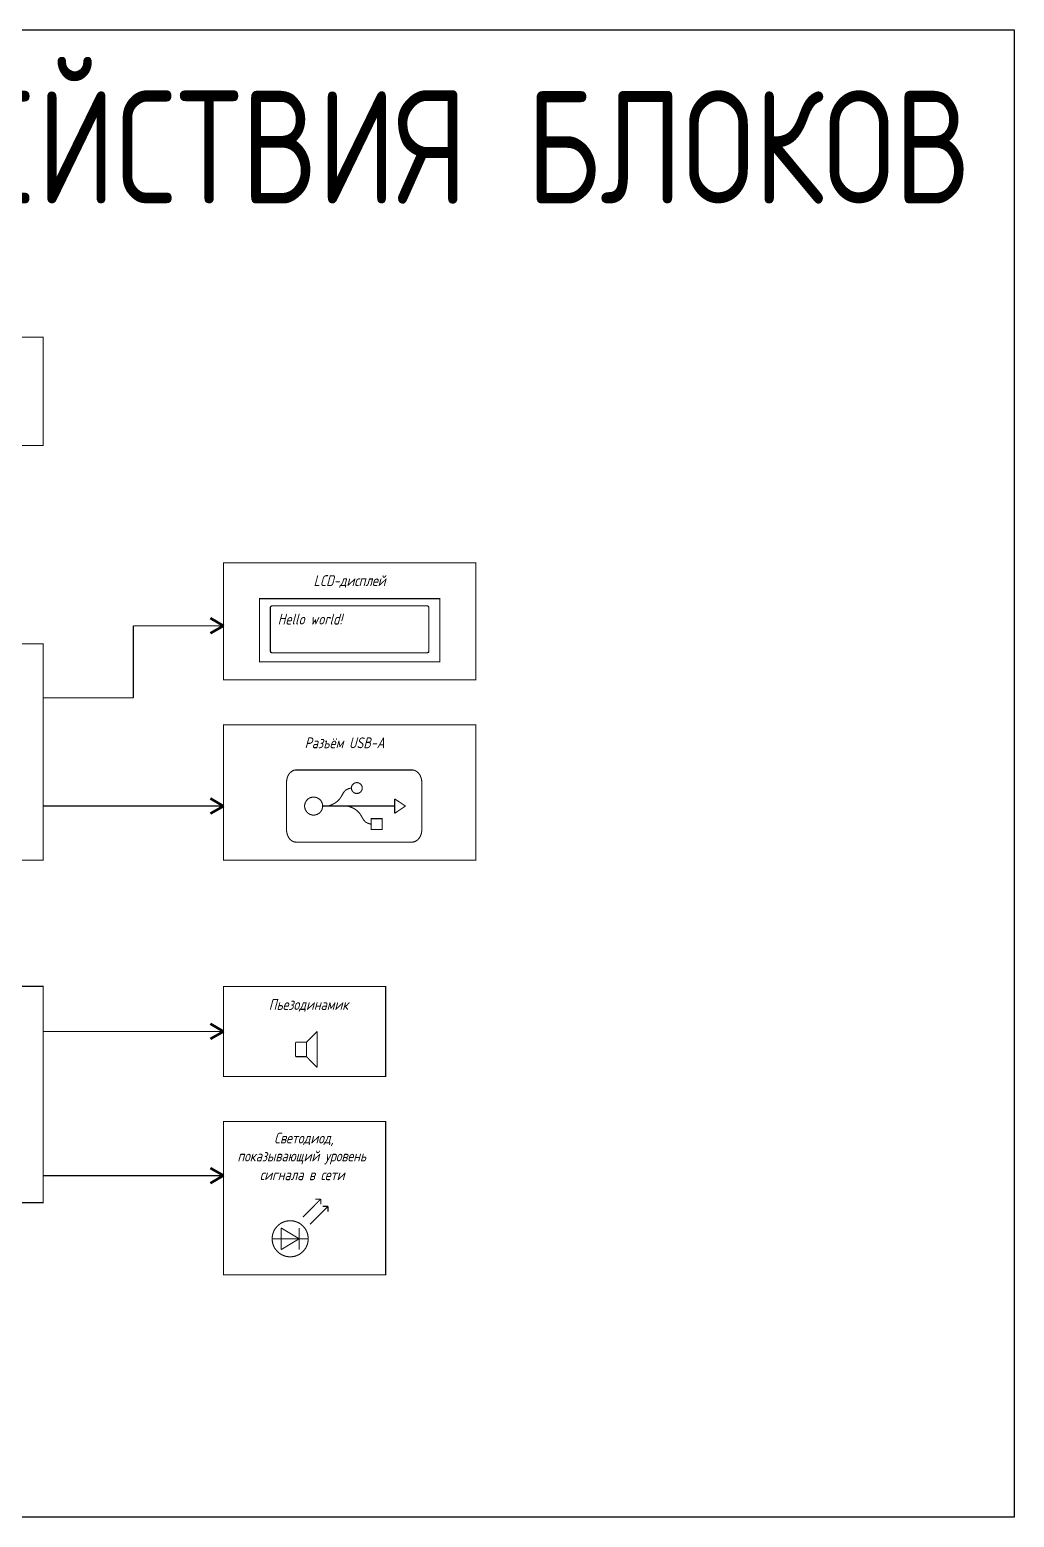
# Model space of a CAD drawing. Extents: x 1139 to 1980, y 70 to 664.
# Drawn here: x 1586 to 1980, y 70 to 664 of the extents above; entities that cross this region are included whole.
import ezdxf

# ---------------------------------------------------------------- set-up
doc = ezdxf.new("R2010")
doc.units = 0
doc.header["$MEASUREMENT"] = 0
doc.layers.add('KONTUR', color=7, linetype='CONTINUOUS')
doc.layers.add('Основная', color=7, linetype='CONTINUOUS', lineweight=60)
doc.styles.add('GOST type A0', font='', dxfattribs={"oblique": 15, "height": 3.5})
doc.styles.add('ГОСТ прямой', font='', dxfattribs={"height": 3.5})
doc.styles.get('GOST type A0').set_extended_font_data('GOST type A')
doc.styles.get('ГОСТ прямой').set_extended_font_data('GOST type A')

msp = doc.modelspace()

# ---------------------------------------------------------------- linework, layer by layer
at = {"layer": 'KONTUR'}
for p, q in [((1138.54, 664), (1979.54, 664)), ((1979.54, 664), (1979.54, 70)), ((1979.54, 70), (1138.54, 70))]:
    msp.add_line(p, q, dxfattribs=at)
at = {"layer": 'Основная'}
for p, q in [((1663.7, 426.01), (1658.5, 429.01)), ((1663.7, 426.01), (1658.5, 423.01)), ((1663.7, 354.01), (1658.5, 357.01)), ((1663.7, 354.01), (1658.5, 351.01)), ((1663.7, 264), (1658.5, 267)), ((1663.7, 264), (1658.5, 261)), ((1663.7, 206.41), (1658.5, 209.41)), ((1663.7, 206.41), (1658.5, 203.41))]:
    msp.add_line(p, q, dxfattribs=at)
at = {"layer": 'Основная', "const_width": 0.432}
for points in [[(1505.37, 541.2), (1591.73, 541.2), (1591.73, 498.01), (1505.37, 498.01), (1505.37, 541.2)], [(1663.7, 451.17), (1764.5, 451.17), (1764.5, 404.38), (1663.7, 404.38), (1663.7, 451.17)], [(1678.1, 436.81), (1750.1, 436.81), (1750.1, 411.58), (1678.1, 411.58), (1678.1, 436.81)], [(1505.37, 418.81), (1591.73, 418.81), (1591.73, 332.4), (1505.37, 332.4), (1505.37, 418.81)], [(1663.7, 386.4), (1764.5, 386.4), (1764.5, 332.4), (1663.7, 332.4), (1663.7, 386.4)], [(1722.73, 348.96), (1727.07, 348.96), (1727.07, 344.62), (1722.73, 344.62), (1722.73, 348.96)], [(1505.37, 282.01), (1591.73, 282.01), (1591.73, 195.61), (1505.37, 195.61), (1505.37, 282.01)], [(1663.7, 281.99), (1728.5, 281.99), (1728.5, 246.02), (1663.7, 246.02), (1663.7, 281.99)], [(1663.7, 227.99), (1728.5, 227.99), (1728.5, 166.8), (1663.7, 166.8), (1663.7, 227.99)]]:
    msp.add_lwpolyline(points, close=True, dxfattribs=at)
at = {"layer": 'Основная'}
for points, const_width in [([(1682.44, 433.19), (1682.44, 433.23), (1682.44, 433.28), (1682.44, 433.28), (1682.44, 433.32), (1682.44, 433.37), (1682.48, 433.41), (1682.48, 433.46), (1682.48, 433.46), (1682.53, 433.5), (1682.53, 433.55), (1682.53, 433.55), (1682.57, 433.59), (1682.57, 433.64), (1682.62, 433.64), (1682.62, 433.68), (1682.66, 433.68), (1682.66, 433.73), (1682.71, 433.73), (1682.71, 433.77), (1682.75, 433.77), (1682.8, 433.82), (1682.8, 433.82), (1682.84, 433.82), (1682.89, 433.86), (1682.89, 433.86), (1682.93, 433.86), (1682.97, 433.91), (1683.02, 433.91), (1683.06, 433.91), (1683.06, 433.91), (1683.11, 433.91), (1683.15, 433.91)], 0.432), ([(1682.44, 433.19), (1682.44, 433.23), (1682.44, 433.28), (1682.44, 433.28), (1682.44, 433.32), (1682.44, 433.37), (1682.48, 433.41), (1682.48, 433.46), (1682.48, 433.46), (1682.53, 433.5), (1682.53, 433.55), (1682.53, 433.55), (1682.57, 433.59), (1682.57, 433.64), (1682.62, 433.64), (1682.62, 433.68), (1682.66, 433.68), (1682.66, 433.73), (1682.71, 433.73), (1682.71, 433.77), (1682.75, 433.77), (1682.8, 433.82), (1682.8, 433.82), (1682.84, 433.82), (1682.89, 433.86), (1682.89, 433.86), (1682.93, 433.86), (1682.97, 433.91), (1683.02, 433.91), (1683.06, 433.91), (1683.06, 433.91), (1683.11, 433.91), (1683.15, 433.91)], 0.143), ([(1683.15, 433.91), (1745.04, 433.91)], 0.432), ([(1683.15, 433.91), (1745.04, 433.91)], 0.143), ([(1745.04, 433.91), (1745.09, 433.91), (1745.13, 433.91), (1745.13, 433.91), (1745.18, 433.91), (1745.22, 433.91), (1745.27, 433.86), (1745.31, 433.86), (1745.31, 433.86), (1745.36, 433.82), (1745.4, 433.82), (1745.4, 433.82), (1745.45, 433.77), (1745.49, 433.77), (1745.49, 433.73), (1745.54, 433.73), (1745.54, 433.68), (1745.58, 433.68), (1745.58, 433.64), (1745.63, 433.64), (1745.63, 433.59), (1745.67, 433.55), (1745.67, 433.55), (1745.67, 433.5), (1745.72, 433.46), (1745.72, 433.46), (1745.72, 433.41), (1745.76, 433.37), (1745.76, 433.32), (1745.76, 433.28), (1745.76, 433.28), (1745.76, 433.23), (1745.76, 433.19)], 0.432), ([(1745.04, 433.91), (1745.09, 433.91), (1745.13, 433.91), (1745.13, 433.91), (1745.18, 433.91), (1745.22, 433.91), (1745.27, 433.86), (1745.31, 433.86), (1745.31, 433.86), (1745.36, 433.82), (1745.4, 433.82), (1745.4, 433.82), (1745.45, 433.77), (1745.49, 433.77), (1745.49, 433.73), (1745.54, 433.73), (1745.54, 433.68), (1745.58, 433.68), (1745.58, 433.64), (1745.63, 433.64), (1745.63, 433.59), (1745.67, 433.55), (1745.67, 433.55), (1745.67, 433.5), (1745.72, 433.46), (1745.72, 433.46), (1745.72, 433.41), (1745.76, 433.37), (1745.76, 433.32), (1745.76, 433.28), (1745.76, 433.28), (1745.76, 433.23), (1745.76, 433.19)], 0.143), ([(1682.44, 415.92), (1682.44, 433.19)], 0.432), ([(1682.44, 415.92), (1682.44, 433.19)], 0.143), ([(1745.76, 433.19), (1745.76, 433.19), (1745.76, 433.19), (1745.76, 433.19), (1745.76, 433.19), (1745.76, 433.19), (1745.76, 433.19), (1745.76, 433.19), (1745.76, 433.19), (1745.76, 433.19), (1745.76, 433.19), (1745.76, 433.19), (1745.76, 433.19), (1745.76, 433.19), (1745.76, 433.19), (1745.76, 433.19), (1745.76, 433.19), (1745.76, 433.19), (1745.76, 433.19), (1745.76, 433.19), (1745.76, 433.19), (1745.76, 433.19), (1745.76, 433.19), (1745.76, 433.19), (1745.76, 433.19), (1745.76, 433.19), (1745.76, 433.19), (1745.76, 433.19), (1745.76, 433.19), (1745.76, 433.19), (1745.76, 433.19), (1745.76, 433.19), (1745.76, 433.19)], 0.432), ([(1745.76, 433.19), (1745.76, 415.92)], 0.432), ([(1745.76, 433.19), (1745.76, 433.19), (1745.76, 433.19), (1745.76, 433.19), (1745.76, 433.19), (1745.76, 433.19), (1745.76, 433.19), (1745.76, 433.19), (1745.76, 433.19), (1745.76, 433.19), (1745.76, 433.19), (1745.76, 433.19), (1745.76, 433.19), (1745.76, 433.19), (1745.76, 433.19), (1745.76, 433.19), (1745.76, 433.19), (1745.76, 433.19), (1745.76, 433.19), (1745.76, 433.19), (1745.76, 433.19), (1745.76, 433.19), (1745.76, 433.19), (1745.76, 433.19), (1745.76, 433.19), (1745.76, 433.19), (1745.76, 433.19), (1745.76, 433.19), (1745.76, 433.19), (1745.76, 433.19), (1745.76, 433.19), (1745.76, 433.19), (1745.76, 433.19)], 0.143), ([(1745.76, 433.19), (1745.76, 415.92)], 0.143), ([(1663.7, 426.01), (1627.72, 426.01)], 0.432), ([(1627.72, 426.01), (1627.72, 397.2)], 0.432), ([(1683.15, 415.21), (1683.11, 415.21), (1683.06, 415.21), (1683.06, 415.21), (1683.02, 415.21), (1682.97, 415.21), (1682.93, 415.25), (1682.89, 415.25), (1682.89, 415.25), (1682.84, 415.3), (1682.8, 415.3), (1682.8, 415.3), (1682.75, 415.34), (1682.71, 415.34), (1682.71, 415.39), (1682.66, 415.39), (1682.66, 415.43), (1682.62, 415.43), (1682.62, 415.47), (1682.57, 415.47), (1682.57, 415.52), (1682.53, 415.56), (1682.53, 415.56), (1682.53, 415.61), (1682.48, 415.65), (1682.48, 415.65), (1682.48, 415.7), (1682.44, 415.74), (1682.44, 415.79), (1682.44, 415.83), (1682.44, 415.83), (1682.44, 415.88), (1682.44, 415.92)], 0.432), ([(1683.15, 415.21), (1683.11, 415.21), (1683.06, 415.21), (1683.06, 415.21), (1683.02, 415.21), (1682.97, 415.21), (1682.93, 415.25), (1682.89, 415.25), (1682.89, 415.25), (1682.84, 415.3), (1682.8, 415.3), (1682.8, 415.3), (1682.75, 415.34), (1682.71, 415.34), (1682.71, 415.39), (1682.66, 415.39), (1682.66, 415.43), (1682.62, 415.43), (1682.62, 415.47), (1682.57, 415.47), (1682.57, 415.52), (1682.53, 415.56), (1682.53, 415.56), (1682.53, 415.61), (1682.48, 415.65), (1682.48, 415.65), (1682.48, 415.7), (1682.44, 415.74), (1682.44, 415.79), (1682.44, 415.83), (1682.44, 415.83), (1682.44, 415.88), (1682.44, 415.92)], 0.143), ([(1745.76, 415.92), (1745.76, 415.88), (1745.76, 415.83), (1745.76, 415.83), (1745.76, 415.79), (1745.76, 415.74), (1745.72, 415.7), (1745.72, 415.65), (1745.72, 415.65), (1745.67, 415.61), (1745.67, 415.56), (1745.67, 415.56), (1745.63, 415.52), (1745.63, 415.47), (1745.58, 415.47), (1745.58, 415.43), (1745.54, 415.43), (1745.54, 415.39), (1745.49, 415.39), (1745.49, 415.34), (1745.45, 415.34), (1745.4, 415.3), (1745.4, 415.3), (1745.36, 415.3), (1745.31, 415.25), (1745.31, 415.25), (1745.27, 415.25), (1745.22, 415.21), (1745.18, 415.21), (1745.13, 415.21), (1745.13, 415.21), (1745.09, 415.21), (1745.04, 415.21)], 0.432), ([(1745.76, 415.92), (1745.76, 415.88), (1745.76, 415.83), (1745.76, 415.83), (1745.76, 415.79), (1745.76, 415.74), (1745.72, 415.7), (1745.72, 415.65), (1745.72, 415.65), (1745.67, 415.61), (1745.67, 415.56), (1745.67, 415.56), (1745.63, 415.52), (1745.63, 415.47), (1745.58, 415.47), (1745.58, 415.43), (1745.54, 415.43), (1745.54, 415.39), (1745.49, 415.39), (1745.49, 415.34), (1745.45, 415.34), (1745.4, 415.3), (1745.4, 415.3), (1745.36, 415.3), (1745.31, 415.25), (1745.31, 415.25), (1745.27, 415.25), (1745.22, 415.21), (1745.18, 415.21), (1745.13, 415.21), (1745.13, 415.21), (1745.09, 415.21), (1745.04, 415.21)], 0.143), ([(1745.04, 415.21), (1683.15, 415.21)], 0.432), ([(1745.04, 415.21), (1683.15, 415.21)], 0.143), ([(1627.72, 397.2), (1591.73, 397.2)], 0.432), ([(1688.92, 363.49), (1688.92, 363.76), (1688.92, 363.99), (1688.97, 364.25), (1689.01, 364.48), (1689.06, 364.75), (1689.1, 364.97), (1689.15, 365.19), (1689.24, 365.42), (1689.28, 365.64), (1689.37, 365.86), (1689.46, 366.04), (1689.59, 366.27), (1689.68, 366.45), (1689.77, 366.63), (1689.91, 366.8), (1690.04, 366.98), (1690.17, 367.16), (1690.31, 367.3), (1690.44, 367.43), (1690.62, 367.56), (1690.76, 367.7), (1690.93, 367.83), (1691.07, 367.92), (1691.25, 368.01), (1691.43, 368.1), (1691.61, 368.19), (1691.78, 368.28), (1692.01, 368.33), (1692.19, 368.37), (1692.37, 368.37), (1692.59, 368.41), (1692.77, 368.41)], 0.432), ([(1692.77, 368.41), (1739.01, 368.41)], 0.432), ([(1739.01, 368.41), (1739.19, 368.41), (1739.41, 368.37), (1739.59, 368.37), (1739.81, 368.33), (1739.99, 368.28), (1740.17, 368.19), (1740.35, 368.1), (1740.53, 368.01), (1740.71, 367.92), (1740.84, 367.83), (1741.02, 367.7), (1741.2, 367.56), (1741.33, 367.43), (1741.47, 367.3), (1741.6, 367.16), (1741.74, 366.98), (1741.87, 366.8), (1742, 366.63), (1742.14, 366.45), (1742.23, 366.27), (1742.32, 366.04), (1742.41, 365.86), (1742.5, 365.64), (1742.58, 365.42), (1742.67, 365.19), (1742.72, 364.97), (1742.76, 364.75), (1742.81, 364.48), (1742.85, 364.25), (1742.9, 363.99), (1742.9, 363.76), (1742.9, 363.49)], 0.432), ([(1688.92, 344.48), (1688.92, 363.49)], 0.432), ([(1714.81, 361.21), (1714.81, 361.3), (1714.81, 361.44), (1714.86, 361.53), (1714.86, 361.66), (1714.9, 361.75), (1714.9, 361.84), (1714.95, 361.93), (1714.99, 362.02), (1715.04, 362.15), (1715.08, 362.24), (1715.13, 362.33), (1715.17, 362.42), (1715.26, 362.51), (1715.31, 362.55), (1715.4, 362.64), (1715.44, 362.73), (1715.53, 362.78), (1715.62, 362.87), (1715.66, 362.91), (1715.75, 363), (1715.84, 363.05), (1715.93, 363.09), (1716.02, 363.14), (1716.16, 363.18), (1716.25, 363.23), (1716.33, 363.27), (1716.42, 363.27), (1716.51, 363.31), (1716.65, 363.31), (1716.74, 363.36), (1716.87, 363.36), (1716.96, 363.36)], 0.432), ([(1716.96, 363.36), (1716.87, 363.36), (1716.74, 363.36), (1716.65, 363.31), (1716.51, 363.31), (1716.42, 363.27), (1716.33, 363.27), (1716.25, 363.23), (1716.16, 363.18), (1716.02, 363.14), (1715.93, 363.09), (1715.84, 363.05), (1715.75, 363), (1715.66, 362.91), (1715.62, 362.87), (1715.53, 362.78), (1715.44, 362.73), (1715.4, 362.64), (1715.31, 362.55), (1715.26, 362.51), (1715.17, 362.42), (1715.13, 362.33), (1715.08, 362.24), (1715.04, 362.15), (1714.99, 362.02), (1714.95, 361.93), (1714.9, 361.84), (1714.9, 361.75), (1714.86, 361.66), (1714.86, 361.53), (1714.81, 361.44), (1714.81, 361.3), (1714.81, 361.21)], 0.432), ([(1716.96, 363.36), (1716.96, 363.36)], 0.432), ([(1716.96, 363.36), (1717.1, 363.36), (1717.18, 363.36), (1717.27, 363.31), (1717.41, 363.31), (1717.5, 363.27), (1717.63, 363.27), (1717.72, 363.23), (1717.81, 363.18), (1717.9, 363.14), (1717.99, 363.09), (1718.08, 363.05), (1718.17, 363), (1718.26, 362.91), (1718.35, 362.87), (1718.44, 362.78), (1718.53, 362.73), (1718.57, 362.64), (1718.66, 362.55), (1718.7, 362.51), (1718.79, 362.42), (1718.84, 362.33), (1718.88, 362.24), (1718.93, 362.15), (1718.97, 362.02), (1719.02, 361.93), (1719.06, 361.84), (1719.06, 361.75), (1719.11, 361.66), (1719.11, 361.53), (1719.15, 361.44), (1719.15, 361.3), (1719.15, 361.21)], 0.432), ([(1719.15, 361.21), (1719.15, 361.3), (1719.15, 361.44), (1719.11, 361.53), (1719.11, 361.66), (1719.06, 361.75), (1719.06, 361.84), (1719.02, 361.93), (1718.97, 362.02), (1718.93, 362.15), (1718.88, 362.24), (1718.84, 362.33), (1718.79, 362.42), (1718.7, 362.51), (1718.66, 362.55), (1718.57, 362.64), (1718.53, 362.73), (1718.44, 362.78), (1718.35, 362.87), (1718.26, 362.91), (1718.17, 363), (1718.08, 363.05), (1717.99, 363.09), (1717.9, 363.14), (1717.81, 363.18), (1717.72, 363.23), (1717.63, 363.27), (1717.5, 363.27), (1717.41, 363.31), (1717.27, 363.31), (1717.18, 363.36), (1717.1, 363.36), (1716.96, 363.36)], 0.432), ([(1742.9, 363.49), (1742.9, 363.49), (1742.9, 363.49), (1742.9, 363.49), (1742.9, 363.49), (1742.9, 363.49), (1742.9, 363.49), (1742.9, 363.49), (1742.9, 363.49), (1742.9, 363.49), (1742.9, 363.49), (1742.9, 363.49), (1742.9, 363.49), (1742.9, 363.49), (1742.9, 363.49), (1742.9, 363.49), (1742.9, 363.49), (1742.9, 363.49), (1742.9, 363.49), (1742.9, 363.49), (1742.9, 363.49), (1742.9, 363.49), (1742.9, 363.49), (1742.9, 363.49), (1742.9, 363.49), (1742.9, 363.49), (1742.9, 363.49), (1742.9, 363.49), (1742.9, 363.49), (1742.9, 363.49), (1742.9, 363.49), (1742.9, 363.49), (1742.9, 363.49)], 0.432), ([(1742.9, 363.49), (1742.9, 344.48)], 0.432), ([(1696.12, 354.01), (1696.12, 354.19), (1696.12, 354.37), (1696.17, 354.55), (1696.21, 354.73), (1696.26, 354.9), (1696.3, 355.08), (1696.35, 355.22), (1696.39, 355.4), (1696.48, 355.58), (1696.57, 355.71), (1696.66, 355.84), (1696.75, 356.02), (1696.84, 356.16), (1696.93, 356.29), (1697.06, 356.43), (1697.2, 356.52), (1697.28, 356.65), (1697.42, 356.78), (1697.55, 356.87), (1697.69, 356.96), (1697.87, 357.05), (1698, 357.14), (1698.13, 357.23), (1698.31, 357.32), (1698.49, 357.37), (1698.63, 357.41), (1698.81, 357.45), (1698.98, 357.5), (1699.16, 357.54), (1699.34, 357.59), (1699.52, 357.59), (1699.7, 357.59)], 0.432), ([(1699.7, 357.59), (1699.52, 357.59), (1699.34, 357.59), (1699.16, 357.54), (1698.98, 357.5), (1698.81, 357.45), (1698.63, 357.41), (1698.49, 357.37), (1698.31, 357.32), (1698.13, 357.23), (1698, 357.14), (1697.87, 357.05), (1697.69, 356.96), (1697.55, 356.87), (1697.42, 356.78), (1697.28, 356.65), (1697.2, 356.52), (1697.06, 356.43), (1696.93, 356.29), (1696.84, 356.16), (1696.75, 356.02), (1696.66, 355.84), (1696.57, 355.71), (1696.48, 355.58), (1696.39, 355.4), (1696.35, 355.22), (1696.3, 355.08), (1696.26, 354.9), (1696.21, 354.73), (1696.17, 354.55), (1696.12, 354.37), (1696.12, 354.19), (1696.12, 354.01)], 0.432), ([(1699.7, 357.59), (1699.88, 357.59), (1700.06, 357.59), (1700.24, 357.54), (1700.42, 357.5), (1700.59, 357.45), (1700.77, 357.41), (1700.95, 357.37), (1701.13, 357.32), (1701.26, 357.23), (1701.44, 357.14), (1701.58, 357.05), (1701.71, 356.96), (1701.89, 356.87), (1702.02, 356.78), (1702.16, 356.65), (1702.25, 356.52), (1702.38, 356.43), (1702.52, 356.29), (1702.61, 356.16), (1702.7, 356.02), (1702.79, 355.84), (1702.87, 355.71), (1702.96, 355.58), (1703.05, 355.4), (1703.1, 355.22), (1703.14, 355.08), (1703.19, 354.9), (1703.23, 354.73), (1703.28, 354.55), (1703.32, 354.37), (1703.32, 354.19), (1703.32, 354.01)], 0.432), ([(1703.32, 354.01), (1703.32, 354.19), (1703.32, 354.37), (1703.28, 354.55), (1703.23, 354.73), (1703.19, 354.9), (1703.14, 355.08), (1703.1, 355.22), (1703.05, 355.4), (1702.96, 355.58), (1702.87, 355.71), (1702.79, 355.84), (1702.7, 356.02), (1702.61, 356.16), (1702.52, 356.29), (1702.38, 356.43), (1702.25, 356.52), (1702.16, 356.65), (1702.02, 356.78), (1701.89, 356.87), (1701.71, 356.96), (1701.58, 357.05), (1701.44, 357.14), (1701.26, 357.23), (1701.13, 357.32), (1700.95, 357.37), (1700.77, 357.41), (1700.59, 357.45), (1700.42, 357.5), (1700.24, 357.54), (1700.06, 357.59), (1699.88, 357.59), (1699.7, 357.59)], 0.432), ([(1705.47, 354.01), (1706.09, 354.19), (1706.68, 354.41), (1707.21, 354.64), (1707.7, 354.9), (1708.15, 355.13), (1708.55, 355.4), (1708.91, 355.67), (1709.27, 355.93), (1709.54, 356.2), (1709.81, 356.47), (1710.03, 356.74), (1710.25, 357.05), (1710.43, 357.32), (1710.61, 357.59), (1710.79, 357.86), (1710.97, 358.13), (1711.1, 358.39), (1711.24, 358.66), (1711.37, 358.93), (1711.55, 359.15), (1711.68, 359.42), (1711.86, 359.65), (1712.04, 359.87), (1712.22, 360.05), (1712.44, 360.27), (1712.71, 360.45), (1712.98, 360.63), (1713.25, 360.76), (1713.61, 360.9), (1713.96, 361.03), (1714.37, 361.12), (1714.81, 361.21)], 0.432), ([(1716.96, 359.02), (1716.87, 359.02), (1716.74, 359.02), (1716.65, 359.07), (1716.51, 359.07), (1716.42, 359.11), (1716.33, 359.11), (1716.25, 359.15), (1716.16, 359.2), (1716.02, 359.24), (1715.93, 359.29), (1715.84, 359.33), (1715.75, 359.38), (1715.66, 359.47), (1715.62, 359.51), (1715.53, 359.6), (1715.44, 359.65), (1715.4, 359.74), (1715.31, 359.83), (1715.26, 359.91), (1715.17, 360), (1715.13, 360.09), (1715.08, 360.18), (1715.04, 360.27), (1714.99, 360.36), (1714.95, 360.45), (1714.9, 360.54), (1714.9, 360.68), (1714.86, 360.76), (1714.86, 360.9), (1714.81, 360.99), (1714.81, 361.08), (1714.81, 361.21)], 0.432), ([(1714.81, 361.21), (1714.81, 361.21)], 0.432), ([(1714.81, 361.21), (1714.81, 361.08), (1714.81, 360.99), (1714.86, 360.9), (1714.86, 360.76), (1714.9, 360.68), (1714.9, 360.54), (1714.95, 360.45), (1714.99, 360.36), (1715.04, 360.27), (1715.08, 360.18), (1715.13, 360.09), (1715.17, 360), (1715.26, 359.91), (1715.31, 359.83), (1715.4, 359.74), (1715.44, 359.65), (1715.53, 359.6), (1715.62, 359.51), (1715.66, 359.47), (1715.75, 359.38), (1715.84, 359.33), (1715.93, 359.29), (1716.02, 359.24), (1716.16, 359.2), (1716.25, 359.15), (1716.33, 359.11), (1716.42, 359.11), (1716.51, 359.07), (1716.65, 359.07), (1716.74, 359.02), (1716.87, 359.02), (1716.96, 359.02)], 0.432), ([(1719.15, 361.21), (1719.15, 361.08), (1719.15, 360.99), (1719.11, 360.9), (1719.11, 360.76), (1719.06, 360.68), (1719.06, 360.54), (1719.02, 360.45), (1718.97, 360.36), (1718.93, 360.27), (1718.88, 360.18), (1718.84, 360.09), (1718.79, 360), (1718.7, 359.91), (1718.66, 359.83), (1718.57, 359.74), (1718.53, 359.65), (1718.44, 359.6), (1718.35, 359.51), (1718.26, 359.47), (1718.17, 359.38), (1718.08, 359.33), (1717.99, 359.29), (1717.9, 359.24), (1717.81, 359.2), (1717.72, 359.15), (1717.63, 359.11), (1717.5, 359.11), (1717.41, 359.07), (1717.27, 359.07), (1717.18, 359.02), (1717.1, 359.02), (1716.96, 359.02)], 0.432), ([(1716.96, 359.02), (1717.1, 359.02), (1717.18, 359.02), (1717.27, 359.07), (1717.41, 359.07), (1717.5, 359.11), (1717.63, 359.11), (1717.72, 359.15), (1717.81, 359.2), (1717.9, 359.24), (1717.99, 359.29), (1718.08, 359.33), (1718.17, 359.38), (1718.26, 359.47), (1718.35, 359.51), (1718.44, 359.6), (1718.53, 359.65), (1718.57, 359.74), (1718.66, 359.83), (1718.7, 359.91), (1718.79, 360), (1718.84, 360.09), (1718.88, 360.18), (1718.93, 360.27), (1718.97, 360.36), (1719.02, 360.45), (1719.06, 360.54), (1719.06, 360.68), (1719.11, 360.76), (1719.11, 360.9), (1719.15, 360.99), (1719.15, 361.08), (1719.15, 361.21)], 0.432), ([(1719.15, 361.21), (1719.15, 361.21), (1719.15, 361.21), (1719.15, 361.21), (1719.15, 361.21), (1719.15, 361.21), (1719.15, 361.21), (1719.15, 361.21), (1719.15, 361.21), (1719.15, 361.21), (1719.15, 361.21), (1719.15, 361.21), (1719.15, 361.21), (1719.15, 361.21), (1719.15, 361.21), (1719.15, 361.21), (1719.15, 361.21), (1719.15, 361.21), (1719.15, 361.21), (1719.15, 361.21), (1719.15, 361.21), (1719.15, 361.21), (1719.15, 361.21), (1719.15, 361.21), (1719.15, 361.21), (1719.15, 361.21), (1719.15, 361.21), (1719.15, 361.21), (1719.15, 361.21), (1719.15, 361.21), (1719.15, 361.21), (1719.15, 361.21), (1719.15, 361.21)], 0.432), ([(1719.15, 361.21), (1719.15, 361.21)], 0.432), ([(1732.08, 356.87), (1732.08, 351.1)], 0.432), ([(1736.41, 354.01), (1732.08, 356.87)], 0.432), ([(1591.73, 354.01), (1663.7, 354.01)], 0.432), ([(1699.7, 350.39), (1699.52, 350.39), (1699.34, 350.39), (1699.16, 350.43), (1698.98, 350.48), (1698.81, 350.52), (1698.63, 350.57), (1698.49, 350.61), (1698.31, 350.66), (1698.13, 350.74), (1698, 350.83), (1697.87, 350.92), (1697.69, 351.01), (1697.55, 351.1), (1697.42, 351.19), (1697.28, 351.33), (1697.2, 351.46), (1697.06, 351.55), (1696.93, 351.68), (1696.84, 351.82), (1696.75, 352), (1696.66, 352.13), (1696.57, 352.27), (1696.48, 352.44), (1696.39, 352.58), (1696.35, 352.76), (1696.3, 352.94), (1696.26, 353.12), (1696.21, 353.29), (1696.17, 353.47), (1696.12, 353.65), (1696.12, 353.83), (1696.12, 354.01)], 0.432), ([(1696.12, 354.01), (1696.12, 354.01)], 0.432), ([(1696.12, 354.01), (1696.12, 353.83), (1696.12, 353.65), (1696.17, 353.47), (1696.21, 353.29), (1696.26, 353.12), (1696.3, 352.94), (1696.35, 352.76), (1696.39, 352.58), (1696.48, 352.44), (1696.57, 352.27), (1696.66, 352.13), (1696.75, 352), (1696.84, 351.82), (1696.93, 351.68), (1697.06, 351.55), (1697.2, 351.46), (1697.28, 351.33), (1697.42, 351.19), (1697.55, 351.1), (1697.69, 351.01), (1697.87, 350.92), (1698, 350.83), (1698.13, 350.74), (1698.31, 350.66), (1698.49, 350.61), (1698.63, 350.57), (1698.81, 350.52), (1698.98, 350.48), (1699.16, 350.43), (1699.34, 350.39), (1699.52, 350.39), (1699.7, 350.39)], 0.432), ([(1703.32, 354.01), (1703.32, 353.83), (1703.32, 353.65), (1703.28, 353.47), (1703.23, 353.29), (1703.19, 353.12), (1703.14, 352.94), (1703.1, 352.76), (1703.05, 352.58), (1702.96, 352.44), (1702.87, 352.27), (1702.79, 352.13), (1702.7, 352), (1702.61, 351.82), (1702.52, 351.68), (1702.38, 351.55), (1702.25, 351.46), (1702.16, 351.33), (1702.02, 351.19), (1701.89, 351.1), (1701.71, 351.01), (1701.58, 350.92), (1701.44, 350.83), (1701.26, 350.74), (1701.13, 350.66), (1700.95, 350.61), (1700.77, 350.57), (1700.59, 350.52), (1700.42, 350.48), (1700.24, 350.43), (1700.06, 350.39), (1699.88, 350.39), (1699.7, 350.39)], 0.432), ([(1699.7, 350.39), (1699.88, 350.39), (1700.06, 350.39), (1700.24, 350.43), (1700.42, 350.48), (1700.59, 350.52), (1700.77, 350.57), (1700.95, 350.61), (1701.13, 350.66), (1701.26, 350.74), (1701.44, 350.83), (1701.58, 350.92), (1701.71, 351.01), (1701.89, 351.1), (1702.02, 351.19), (1702.16, 351.33), (1702.25, 351.46), (1702.38, 351.55), (1702.52, 351.68), (1702.61, 351.82), (1702.7, 352), (1702.79, 352.13), (1702.87, 352.27), (1702.96, 352.44), (1703.05, 352.58), (1703.1, 352.76), (1703.14, 352.94), (1703.19, 353.12), (1703.23, 353.29), (1703.28, 353.47), (1703.32, 353.65), (1703.32, 353.83), (1703.32, 354.01)], 0.432), ([(1703.32, 354.01), (1703.32, 354.01), (1703.32, 354.01), (1703.32, 354.01), (1703.32, 354.01), (1703.32, 354.01), (1703.32, 354.01), (1703.32, 354.01), (1703.32, 354.01), (1703.32, 354.01), (1703.32, 354.01), (1703.32, 354.01), (1703.32, 354.01), (1703.32, 354.01), (1703.32, 354.01), (1703.32, 354.01), (1703.32, 354.01), (1703.32, 354.01), (1703.32, 354.01), (1703.32, 354.01), (1703.32, 354.01), (1703.32, 354.01), (1703.32, 354.01), (1703.32, 354.01), (1703.32, 354.01), (1703.32, 354.01), (1703.32, 354.01), (1703.32, 354.01), (1703.32, 354.01), (1703.32, 354.01), (1703.32, 354.01), (1703.32, 354.01), (1703.32, 354.01)], 0.432), ([(1703.32, 354.01), (1703.32, 354.01)], 0.432), ([(1703.32, 354.01), (1732.08, 354.01)], 0.432), ([(1713.38, 354.01), (1714.01, 353.79), (1714.59, 353.56), (1715.13, 353.34), (1715.62, 353.12), (1716.07, 352.85), (1716.47, 352.58), (1716.83, 352.31), (1717.18, 352.04), (1717.45, 351.77), (1717.72, 351.5), (1717.94, 351.24), (1718.17, 350.97), (1718.35, 350.7), (1718.53, 350.39), (1718.7, 350.12), (1718.88, 349.85), (1719.02, 349.58), (1719.15, 349.31), (1719.29, 349.09), (1719.47, 348.82), (1719.6, 348.6), (1719.78, 348.33), (1719.96, 348.15), (1720.14, 347.93), (1720.36, 347.7), (1720.63, 347.52), (1720.9, 347.39), (1721.16, 347.21), (1721.52, 347.08), (1721.88, 346.99), (1722.28, 346.85), (1722.73, 346.81)], 0.432), ([(1732.08, 351.1), (1736.41, 354.01)], 0.432), ([(1692.77, 339.61), (1692.59, 339.61), (1692.37, 339.65), (1692.19, 339.65), (1692.01, 339.7), (1691.78, 339.74), (1691.61, 339.83), (1691.43, 339.92), (1691.25, 340.01), (1691.07, 340.1), (1690.93, 340.19), (1690.76, 340.32), (1690.62, 340.46), (1690.44, 340.59), (1690.31, 340.72), (1690.17, 340.86), (1690.04, 341.04), (1689.91, 341.22), (1689.77, 341.4), (1689.68, 341.57), (1689.59, 341.75), (1689.46, 341.98), (1689.37, 342.16), (1689.28, 342.38), (1689.24, 342.6), (1689.15, 342.83), (1689.1, 343.05), (1689.06, 343.27), (1689.01, 343.5), (1688.97, 343.72), (1688.92, 343.99), (1688.92, 344.21), (1688.92, 344.48)], 0.432), ([(1688.92, 344.48), (1688.92, 344.48), (1688.92, 344.48), (1688.92, 344.48), (1688.92, 344.48), (1688.92, 344.48), (1688.92, 344.48), (1688.92, 344.48), (1688.92, 344.48), (1688.92, 344.48), (1688.92, 344.48), (1688.92, 344.48), (1688.92, 344.48), (1688.92, 344.48), (1688.92, 344.48), (1688.92, 344.48), (1688.92, 344.48), (1688.92, 344.48), (1688.92, 344.48), (1688.92, 344.48), (1688.92, 344.48), (1688.92, 344.48), (1688.92, 344.48), (1688.92, 344.48), (1688.92, 344.48), (1688.92, 344.48), (1688.92, 344.48), (1688.92, 344.48), (1688.92, 344.48), (1688.92, 344.48), (1688.92, 344.48), (1688.92, 344.48), (1688.92, 344.48)], 0.432), ([(1742.9, 344.48), (1742.9, 344.21), (1742.9, 343.99), (1742.85, 343.72), (1742.81, 343.5), (1742.76, 343.27), (1742.72, 343.05), (1742.67, 342.83), (1742.58, 342.6), (1742.5, 342.38), (1742.41, 342.16), (1742.32, 341.98), (1742.23, 341.75), (1742.14, 341.57), (1742, 341.4), (1741.87, 341.22), (1741.74, 341.04), (1741.6, 340.86), (1741.47, 340.72), (1741.33, 340.59), (1741.2, 340.46), (1741.02, 340.32), (1740.84, 340.19), (1740.71, 340.1), (1740.53, 340.01), (1740.35, 339.92), (1740.17, 339.83), (1739.99, 339.74), (1739.81, 339.7), (1739.59, 339.65), (1739.41, 339.65), (1739.19, 339.61), (1739.01, 339.61)], 0.432), ([(1739.01, 339.61), (1692.77, 339.61)], 0.432), ([(1591.73, 264), (1663.7, 264)], 0.432), ([(1701.13, 264), (1696.84, 259.67)], 0.432), ([(1701.13, 249.6), (1701.13, 264)], 0.432), ([(1692.5, 259.67), (1692.5, 253.94)], 0.432), ([(1696.84, 259.67), (1692.5, 259.67)], 0.432), ([(1696.84, 253.94), (1696.84, 259.67)], 0.432), ([(1692.5, 253.94), (1696.84, 253.94)], 0.432), ([(1696.84, 253.94), (1701.13, 249.6)], 0.432), ([(1591.73, 206.41), (1663.7, 206.41)], 0.432), ([(1695.41, 189.84), (1702.56, 197.04)], 0.432), ([(1702.56, 197.04), (1700.42, 197.04)], 0.432), ([(1702.56, 197.04), (1702.56, 194.89)], 0.432), ([(1698.27, 186.97), (1705.47, 194.17)], 0.432), ([(1705.47, 194.17), (1703.32, 194.17)], 0.432), ([(1705.47, 194.17), (1705.47, 191.98)], 0.432), ([(1683.15, 181.2), (1683.15, 181.56), (1683.2, 181.92), (1683.24, 182.32), (1683.29, 182.63), (1683.38, 182.99), (1683.47, 183.35), (1683.6, 183.66), (1683.73, 184.02), (1683.87, 184.33), (1684, 184.65), (1684.18, 184.96), (1684.36, 185.23), (1684.58, 185.5), (1684.81, 185.76), (1685.03, 186.03), (1685.26, 186.3), (1685.52, 186.53), (1685.79, 186.75), (1686.06, 186.97), (1686.33, 187.2), (1686.6, 187.38), (1686.91, 187.55), (1687.22, 187.69), (1687.54, 187.82), (1687.89, 187.96), (1688.21, 188.09), (1688.56, 188.18), (1688.92, 188.27), (1689.24, 188.31), (1689.64, 188.36), (1690, 188.4), (1690.35, 188.4)], 0.432), ([(1690.35, 188.4), (1690, 188.4), (1689.64, 188.36), (1689.24, 188.31), (1688.92, 188.27), (1688.56, 188.18), (1688.21, 188.09), (1687.89, 187.96), (1687.54, 187.82), (1687.22, 187.69), (1686.91, 187.55), (1686.6, 187.38), (1686.33, 187.2), (1686.06, 186.97), (1685.79, 186.75), (1685.52, 186.53), (1685.26, 186.3), (1685.03, 186.03), (1684.81, 185.76), (1684.58, 185.5), (1684.36, 185.23), (1684.18, 184.96), (1684, 184.65), (1683.87, 184.33), (1683.73, 184.02), (1683.6, 183.66), (1683.47, 183.35), (1683.38, 182.99), (1683.29, 182.63), (1683.24, 182.32), (1683.2, 181.92), (1683.15, 181.56), (1683.15, 181.2)], 0.432), ([(1686.73, 185.54), (1686.73, 176.86)], 0.432), ([(1693.93, 181.2), (1686.73, 185.54)], 0.432), ([(1690.35, 188.4), (1690.35, 188.4)], 0.432), ([(1690.35, 188.4), (1690.71, 188.4), (1691.07, 188.36), (1691.47, 188.31), (1691.78, 188.27), (1692.14, 188.18), (1692.5, 188.09), (1692.81, 187.96), (1693.17, 187.82), (1693.48, 187.69), (1693.8, 187.55), (1694.11, 187.38), (1694.38, 187.2), (1694.65, 186.97), (1694.91, 186.75), (1695.18, 186.53), (1695.45, 186.3), (1695.67, 186.03), (1695.9, 185.76), (1696.12, 185.5), (1696.35, 185.23), (1696.52, 184.96), (1696.7, 184.65), (1696.84, 184.33), (1696.97, 184.02), (1697.11, 183.66), (1697.24, 183.35), (1697.33, 182.99), (1697.42, 182.63), (1697.46, 182.32), (1697.51, 181.92), (1697.55, 181.56), (1697.55, 181.2)], 0.432), ([(1697.55, 181.2), (1697.55, 181.56), (1697.51, 181.92), (1697.46, 182.32), (1697.42, 182.63), (1697.33, 182.99), (1697.24, 183.35), (1697.11, 183.66), (1696.97, 184.02), (1696.84, 184.33), (1696.7, 184.65), (1696.52, 184.96), (1696.35, 185.23), (1696.12, 185.5), (1695.9, 185.76), (1695.67, 186.03), (1695.45, 186.3), (1695.18, 186.53), (1694.91, 186.75), (1694.65, 186.97), (1694.38, 187.2), (1694.11, 187.38), (1693.8, 187.55), (1693.48, 187.69), (1693.17, 187.82), (1692.81, 187.96), (1692.5, 188.09), (1692.14, 188.18), (1691.78, 188.27), (1691.47, 188.31), (1691.07, 188.36), (1690.71, 188.4), (1690.35, 188.4)], 0.432), ([(1693.93, 185.54), (1693.93, 176.86)], 0.432), ([(1683.15, 181.2), (1697.55, 181.2)], 0.432), ([(1690.35, 174), (1690, 174), (1689.64, 174.04), (1689.24, 174.09), (1688.92, 174.13), (1688.56, 174.22), (1688.21, 174.31), (1687.89, 174.45), (1687.54, 174.58), (1687.22, 174.72), (1686.91, 174.85), (1686.6, 175.03), (1686.33, 175.21), (1686.06, 175.43), (1685.79, 175.65), (1685.52, 175.88), (1685.26, 176.1), (1685.03, 176.37), (1684.81, 176.64), (1684.58, 176.91), (1684.36, 177.18), (1684.18, 177.44), (1684, 177.76), (1683.87, 178.07), (1683.73, 178.38), (1683.6, 178.74), (1683.47, 179.05), (1683.38, 179.41), (1683.29, 179.77), (1683.24, 180.08), (1683.2, 180.49), (1683.15, 180.84), (1683.15, 181.2)], 0.432), ([(1683.15, 181.2), (1683.15, 181.2)], 0.432), ([(1683.15, 181.2), (1683.15, 180.84), (1683.2, 180.49), (1683.24, 180.08), (1683.29, 179.77), (1683.38, 179.41), (1683.47, 179.05), (1683.6, 178.74), (1683.73, 178.38), (1683.87, 178.07), (1684, 177.76), (1684.18, 177.44), (1684.36, 177.18), (1684.58, 176.91), (1684.81, 176.64), (1685.03, 176.37), (1685.26, 176.1), (1685.52, 175.88), (1685.79, 175.65), (1686.06, 175.43), (1686.33, 175.21), (1686.6, 175.03), (1686.91, 174.85), (1687.22, 174.72), (1687.54, 174.58), (1687.89, 174.45), (1688.21, 174.31), (1688.56, 174.22), (1688.92, 174.13), (1689.24, 174.09), (1689.64, 174.04), (1690, 174), (1690.35, 174)], 0.432), ([(1686.73, 176.86), (1693.93, 181.2)], 0.432), ([(1697.55, 181.2), (1697.55, 180.84), (1697.51, 180.49), (1697.46, 180.08), (1697.42, 179.77), (1697.33, 179.41), (1697.24, 179.05), (1697.11, 178.74), (1696.97, 178.38), (1696.84, 178.07), (1696.7, 177.76), (1696.52, 177.44), (1696.35, 177.18), (1696.12, 176.91), (1695.9, 176.64), (1695.67, 176.37), (1695.45, 176.1), (1695.18, 175.88), (1694.91, 175.65), (1694.65, 175.43), (1694.38, 175.21), (1694.11, 175.03), (1693.8, 174.85), (1693.48, 174.72), (1693.17, 174.58), (1692.81, 174.45), (1692.5, 174.31), (1692.14, 174.22), (1691.78, 174.13), (1691.47, 174.09), (1691.07, 174.04), (1690.71, 174), (1690.35, 174)], 0.432), ([(1690.35, 174), (1690.71, 174), (1691.07, 174.04), (1691.47, 174.09), (1691.78, 174.13), (1692.14, 174.22), (1692.5, 174.31), (1692.81, 174.45), (1693.17, 174.58), (1693.48, 174.72), (1693.8, 174.85), (1694.11, 175.03), (1694.38, 175.21), (1694.65, 175.43), (1694.91, 175.65), (1695.18, 175.88), (1695.45, 176.1), (1695.67, 176.37), (1695.9, 176.64), (1696.12, 176.91), (1696.35, 177.18), (1696.52, 177.44), (1696.7, 177.76), (1696.84, 178.07), (1696.97, 178.38), (1697.11, 178.74), (1697.24, 179.05), (1697.33, 179.41), (1697.42, 179.77), (1697.46, 180.08), (1697.51, 180.49), (1697.55, 180.84), (1697.55, 181.2)], 0.432), ([(1697.55, 181.2), (1697.55, 181.2), (1697.55, 181.2), (1697.55, 181.2), (1697.55, 181.2), (1697.55, 181.2), (1697.55, 181.2), (1697.55, 181.2), (1697.55, 181.2), (1697.55, 181.2), (1697.55, 181.2), (1697.55, 181.2), (1697.55, 181.2), (1697.55, 181.2), (1697.55, 181.2), (1697.55, 181.2), (1697.55, 181.2), (1697.55, 181.2), (1697.55, 181.2), (1697.55, 181.2), (1697.55, 181.2), (1697.55, 181.2), (1697.55, 181.2), (1697.55, 181.2), (1697.55, 181.2), (1697.55, 181.2), (1697.55, 181.2), (1697.55, 181.2), (1697.55, 181.2), (1697.55, 181.2), (1697.55, 181.2), (1697.55, 181.2), (1697.55, 181.2)], 0.432), ([(1697.55, 181.2), (1697.55, 181.2)], 0.432), ([(1690.35, 174), (1690.35, 174)], 0.432)]:
    msp.add_lwpolyline(points, dxfattribs=dict(at, const_width=const_width))

# ---------------------------------------------------------------- texts
at = {"layer": 'Основная', "style": 'GOST type A0', "oblique": 15}
for s, p in [('LCD-дисплей', (1699.7, 441.87)), ('Hello world!', (1685.39, 426.48)), ('Разъём USB-A', (1696.12, 377.09)), ('Пьезодинамик', (1681.81, 272.59)), ('Светодиод, ', (1683.96, 219.27)), ('показывающий уровень ', (1669.29, 212.11)), ('сигнала в сети', (1678.23, 204.6))]:
    msp.add_text(s, height=4.3198, dxfattribs=at).set_placement(p)
at = {"layer": 'Основная', "insert": (1175.36, 639.65), "char_height": 45, "attachment_point": 1, "style": 'ГОСТ прямой'}
msp.add_mtext_dynamic_manual_height_columns('СХЕМА ВЗАИМОДЕЙСТВИЯ БЛОКОВ', width=786.3255, gutter_width=17.5, heights=[52.66], dxfattribs=at)

doc.saveas('drawing.dxf')
